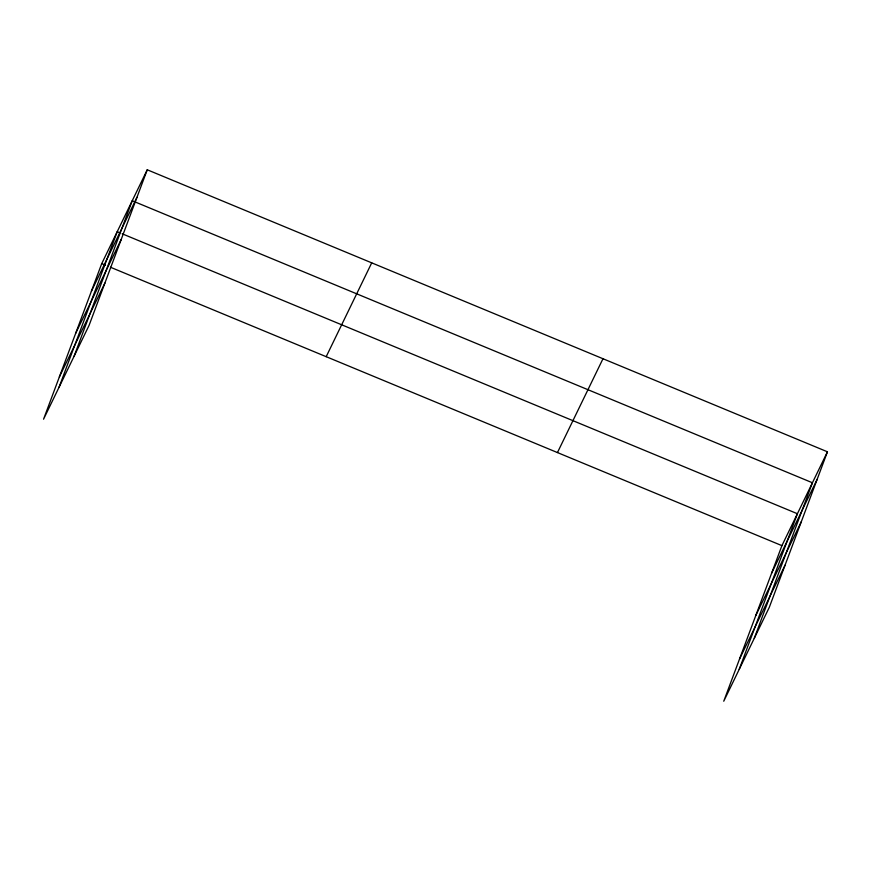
<?xml version="1.0" encoding="UTF-8"?>
<svg xmlns="http://www.w3.org/2000/svg" width="871" height="871" viewBox="0 0 871 871"><rect width="100%" height="100%" fill="white"/><g stroke="black" fill="none" stroke-linecap="round" stroke-linejoin="round"><path stroke-width="1.31" d="M147.253 169.78L101.722 263.619L43.55 419.201L89.082 325.362L147.253 169.78L827.45 451.799L769.278 607.381L723.747 701.22L781.918 545.638L827.45 451.799M59.032 387.301L117.204 231.719L119.697 232.753M74.057 356.326L132.229 200.755L812.425 482.763L754.253 638.345M739.229 669.309L797.401 513.727L122.19 233.787M91.411 291.186L136.943 197.358M75.614 333.43L121.156 239.601M59.348 376.958L104.879 283.119M326.19 356.685L371.721 262.846M557.451 452.572L602.982 358.732M771.608 573.205L817.14 479.377M755.81 615.449L801.353 521.62M739.544 658.977L785.076 565.137M101.722 263.619L105.456 265.165M110.454 267.234L781.918 545.638"/></g></svg>
